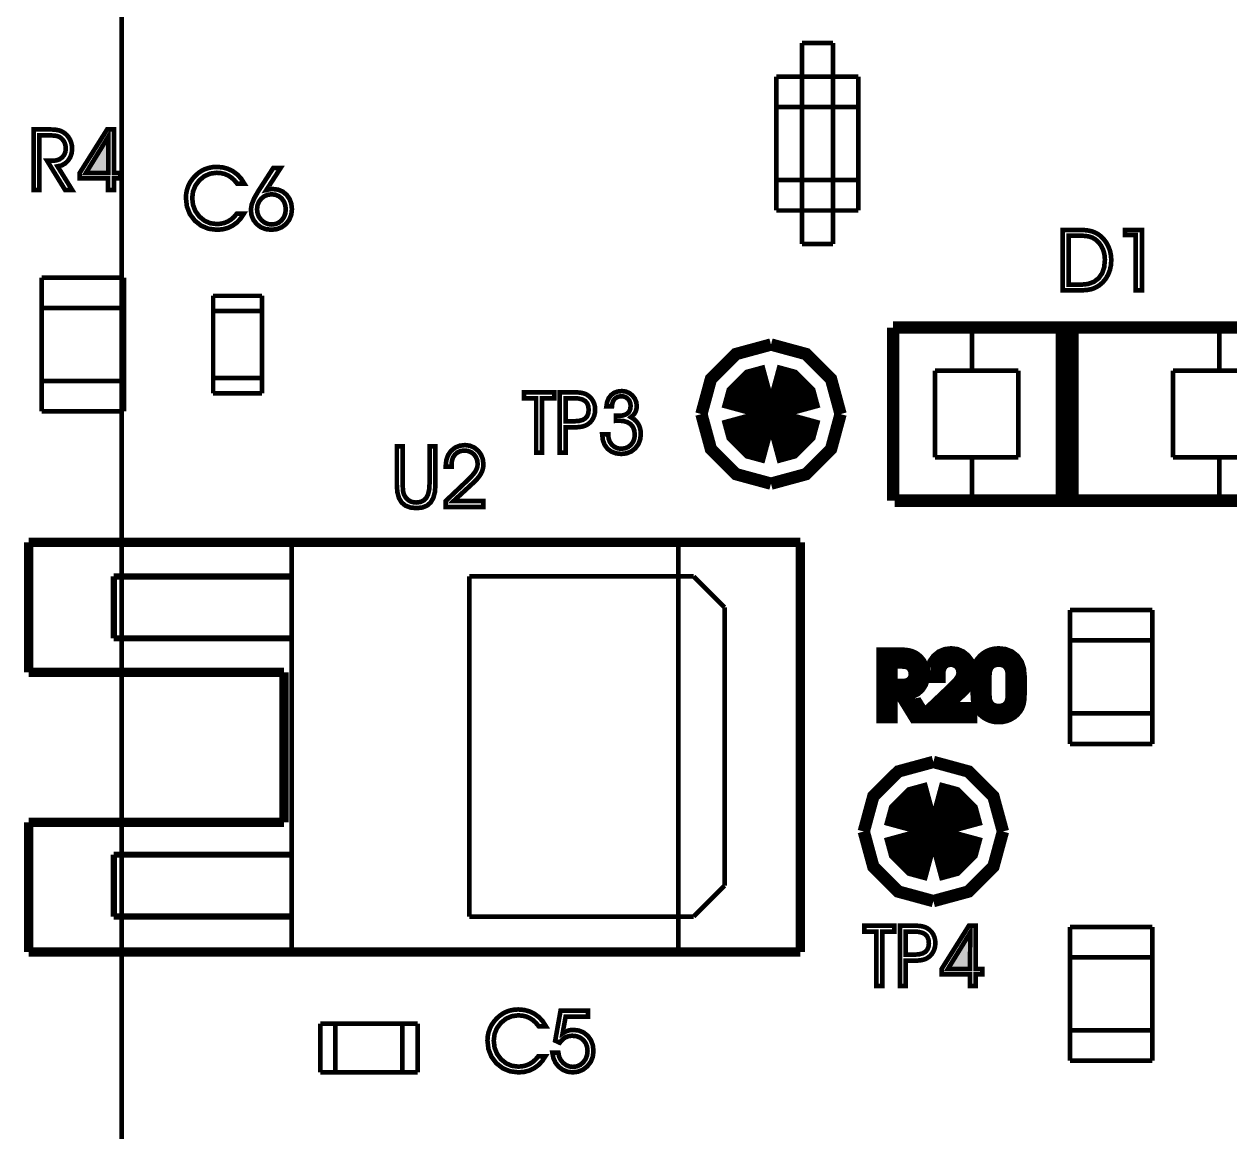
# Model space of a CAD drawing. Extents: x -2.25 to 2.25, y -2.04 to 2.05.
# Drawn here: x -0.103 to 0.677, y 0.429 to 1.146 of the extents above; entities that cross this region are included whole.
import ezdxf

# ---------------------------------------------------------------- set-up
doc = ezdxf.new("R2010")
doc.units = 0
doc.header["$LTSCALE"] = 0.000394
for name, color, linetype in [('DD', 7, 'CONTINUOUS'), ('M4', 7, 'CONTINUOUS'), ('ML', 7, 'CONTINUOUS'), ('TO', 7, 'CONTINUOUS')]:
    doc.layers.add(name, color=color, linetype=linetype)

msp = doc.modelspace()

# ---------------------------------------------------------------- linework, layer by layer
at = {"layer": 'DD', "linetype": 'CONTINUOUS'}
for points, const_width in [([(-0.04, -1.656689), (-0.04, 2.043307)], 0.003), ([(0.07, 0.810807), (0.32, 0.810807)], 0.003), ([(0.07, 0.545807), (0.07, 0.810807)], 0.003), ([(0.32, 0.545807), (0.32, 0.810807)], 0.003), ([(-0.045, 0.788307), (0.07, 0.788307)], 0.003996), ([(-0.045, 0.748307), (-0.045, 0.788307)], 0.003996), ([(0.185, 0.788307), (0.32, 0.788307)], 0.003), ([(0.185, 0.568307), (0.185, 0.788307)], 0.003), ([(0.32, 0.788307), (0.329996, 0.788307)], 0.003), ([(0.329996, 0.788307), (0.35, 0.768307)], 0.003), ([(0.35, 0.588307), (0.35, 0.768307)], 0.003), ([(-0.045, 0.748307), (0.07, 0.748307)], 0.003996), ([(-0.045, 0.608307), (0.07, 0.608307)], 0.003996), ([(-0.045, 0.568307), (-0.045, 0.608307)], 0.003996), ([(0.329996, 0.568307), (0.35, 0.588307)], 0.003), ([(-0.045, 0.568307), (0.07, 0.568307)], 0.003996), ([(0.185, 0.568307), (0.32, 0.568307)], 0.003), ([(0.32, 0.568307), (0.329996, 0.568307)], 0.003), ([(0.07, 0.545807), (0.32, 0.545807)], 0.003)]:
    msp.add_lwpolyline(points, dxfattribs=dict(at, const_width=const_width))
at = {"layer": 'M4', "color": 7, "linetype": 'CONTINUOUS', "const_width": 0.003}
for points in [[(0.4, 1.003307), (0.4, 1.133307)], [(0.4, 1.133307), (0.42, 1.133307)], [(0.42, 1.003307), (0.42, 1.133307)], [(0.383425, 1.025004), (0.383425, 1.11161)], [(0.383425, 1.11161), (0.436571, 1.11161)], [(0.436571, 1.025004), (0.436571, 1.11161)], [(0.383425, 1.091925), (0.436571, 1.091925)], [(0.383425, 1.044689), (0.436571, 1.044689)], [(0.383425, 1.025004), (0.436571, 1.025004)], [(0.4, 1.003307), (0.42, 1.003307)], [(-0.091571, 0.895004), (-0.091571, 0.98161)], [(-0.091571, 0.98161), (-0.038425, 0.98161)], [(-0.038425, 0.895004), (-0.038425, 0.98161)], [(0.019252, 0.906811), (0.019252, 0.969803)], [(0.019252, 0.969803), (0.050744, 0.969803)], [(0.050744, 0.906811), (0.050744, 0.969803)], [(-0.091571, 0.961925), (-0.038425, 0.961925)], [(0.019252, 0.959961), (0.050744, 0.959961)], [(0.51, 0.948307), (0.67, 0.948307)], [(0.51, 0.921307), (0.51, 0.948307)], [(0.67, 0.921307), (0.67, 0.948307)], [(0.486, 0.921307), (0.54, 0.921307)], [(0.486, 0.865307), (0.486, 0.921307)], [(0.51, 0.921307), (0.54, 0.921307)], [(0.54, 0.865307), (0.54, 0.921307)], [(0.64, 0.921307), (0.694, 0.921307)], [(0.64, 0.865307), (0.64, 0.921307)], [(0.64, 0.921307), (0.67, 0.921307)], [(-0.091571, 0.914689), (-0.038425, 0.914689)], [(0.019252, 0.916654), (0.050744, 0.916654)], [(0.019252, 0.906811), (0.050744, 0.906811)], [(-0.091571, 0.895004), (-0.038425, 0.895004)], [(0.486, 0.865307), (0.54, 0.865307)], [(0.51, 0.865307), (0.54, 0.865307)], [(0.51, 0.838307), (0.51, 0.865307)], [(0.64, 0.865307), (0.694, 0.865307)], [(0.64, 0.865307), (0.67, 0.865307)], [(0.67, 0.838307), (0.67, 0.865307)], [(0.51, 0.838307), (0.67, 0.838307)], [(0.573425, 0.76661), (0.626571, 0.76661)], [(0.573425, 0.680004), (0.573425, 0.76661)], [(0.626571, 0.680004), (0.626571, 0.76661)], [(0.573425, 0.746925), (0.626571, 0.746925)], [(0.573425, 0.699689), (0.626571, 0.699689)], [(0.573425, 0.680004), (0.626571, 0.680004)], [(0.573425, 0.56161), (0.626571, 0.56161)], [(0.573425, 0.475004), (0.573425, 0.56161)], [(0.626571, 0.475004), (0.626571, 0.56161)], [(0.573425, 0.541925), (0.626571, 0.541925)], [(0.088504, 0.467559), (0.088504, 0.499055)], [(0.088504, 0.499055), (0.151492, 0.499055)], [(0.098343, 0.467559), (0.098343, 0.499055)], [(0.141654, 0.467559), (0.141654, 0.499055)], [(0.151492, 0.467559), (0.151492, 0.499055)], [(0.573425, 0.494689), (0.626571, 0.494689)], [(0.573425, 0.475004), (0.626571, 0.475004)], [(0.088504, 0.467559), (0.151492, 0.467559)]]:
    msp.add_lwpolyline(points, dxfattribs=at)
at = {"layer": 'ML', "color": 7, "linetype": 'CONTINUOUS', "const_width": 0.0325}
for points in [[(0.38, 0.909555), (0.37181, 0.907331), (0.365976, 0.901497), (0.363752, 0.893307)], [(0.38, 0.909555), (0.37181, 0.907331), (0.365976, 0.901497), (0.363752, 0.893307)], [(0.396248, 0.893307), (0.394024, 0.901497), (0.38819, 0.907331), (0.38, 0.909555)], [(0.396248, 0.893307), (0.394024, 0.901497), (0.38819, 0.907331), (0.38, 0.909555)], [(0.363748, 0.893307), (0.365972, 0.885117), (0.371806, 0.879283), (0.379996, 0.877059)], [(0.363748, 0.893307), (0.365972, 0.885117), (0.371806, 0.879283), (0.379996, 0.877059)], [(0.379996, 0.877059), (0.388186, 0.879283), (0.39402, 0.885117), (0.396244, 0.893307)], [(0.379996, 0.877059), (0.388186, 0.879283), (0.39402, 0.885117), (0.396244, 0.893307)], [(0.485, 0.639555), (0.47681, 0.637331), (0.470976, 0.631497), (0.468752, 0.623307)], [(0.485, 0.639555), (0.47681, 0.637331), (0.470976, 0.631497), (0.468752, 0.623307)], [(0.501248, 0.623307), (0.499024, 0.631497), (0.49319, 0.637331), (0.485, 0.639555)], [(0.501248, 0.623307), (0.499024, 0.631497), (0.49319, 0.637331), (0.485, 0.639555)], [(0.468752, 0.623307), (0.470976, 0.615117), (0.47681, 0.609283), (0.485, 0.607059)], [(0.468752, 0.623307), (0.470976, 0.615117), (0.47681, 0.609283), (0.485, 0.607059)], [(0.485, 0.607059), (0.49319, 0.609283), (0.499024, 0.615117), (0.501248, 0.623307)], [(0.485, 0.607059), (0.49319, 0.609283), (0.499024, 0.615117), (0.501248, 0.623307)]]:
    msp.add_lwpolyline(points, dxfattribs=at)
at = {"layer": 'TO', "color": 7, "linetype": 'CONTINUOUS'}
for points, const_width in [([(-0.093122, 1.073583), (-0.093122, 1.038307), (-0.096909, 1.038307), (-0.096909, 1.077425), (-0.086402, 1.077425), (-0.084242, 1.077367), (-0.082385, 1.077193), (-0.080827, 1.076902), (-0.079465, 1.076478), (-0.078191, 1.0759), (-0.077, 1.075169), (-0.075551, 1.073956), (-0.074321, 1.072497), (-0.073307, 1.070787), (-0.072551, 1.068925), (-0.072099, 1.066991), (-0.071949, 1.064984), (-0.072248, 1.062097), (-0.073147, 1.059492), (-0.074646, 1.057169), (-0.076599, 1.055311), (-0.07885, 1.05412), (-0.081402, 1.053594), (-0.071949, 1.038307), (-0.076516, 1.038307), (-0.088126, 1.057169), (-0.084421, 1.057169), (-0.082101, 1.057411), (-0.08009, 1.058135), (-0.078386, 1.059343), (-0.077095, 1.060931), (-0.076318, 1.062797), (-0.076059, 1.064937), (-0.076138, 1.066271), (-0.076375, 1.067525), (-0.076772, 1.068697), (-0.077319, 1.069776), (-0.078022, 1.07076), (-0.078882, 1.07165), (-0.079705, 1.07228), (-0.080631, 1.072778), (-0.081661, 1.073146), (-0.083027, 1.073388), (-0.084959, 1.073534), (-0.087457, 1.073583), (-0.093122, 1.073583)], 0.003), ([(-0.093122, 1.073583), (-0.093122, 1.038307), (-0.096909, 1.038307), (-0.096909, 1.077425), (-0.086402, 1.077425), (-0.084242, 1.077367), (-0.082385, 1.077193), (-0.080827, 1.076902), (-0.079465, 1.076478), (-0.078191, 1.0759), (-0.077, 1.075169), (-0.075551, 1.073956), (-0.074321, 1.072497), (-0.073307, 1.070787), (-0.072551, 1.068925), (-0.072099, 1.066991), (-0.071949, 1.064984), (-0.072248, 1.062097), (-0.073147, 1.059492), (-0.074646, 1.057169), (-0.076599, 1.055311), (-0.07885, 1.05412), (-0.081402, 1.053594), (-0.071949, 1.038307), (-0.076516, 1.038307), (-0.088126, 1.057169), (-0.084421, 1.057169), (-0.082101, 1.057411), (-0.08009, 1.058135), (-0.078386, 1.059343), (-0.077095, 1.060931), (-0.076318, 1.062797), (-0.076059, 1.064937), (-0.076138, 1.066271), (-0.076375, 1.067525), (-0.076772, 1.068697), (-0.077319, 1.069776), (-0.078022, 1.07076), (-0.078882, 1.07165), (-0.079705, 1.07228), (-0.080631, 1.072778), (-0.081661, 1.073146), (-0.083027, 1.073388), (-0.084959, 1.073534), (-0.087457, 1.073583), (-0.093122, 1.073583)], 0.003), ([(-0.044925, 1.038307), (-0.048713, 1.038307), (-0.048713, 1.045862), (-0.067035, 1.045862), (-0.067035, 1.049276), (-0.049311, 1.077425), (-0.044925, 1.077425), (-0.044925, 1.049276), (-0.040681, 1.049276), (-0.040681, 1.045862), (-0.044925, 1.045862), (-0.044925, 1.038307)], 0.003), ([(-0.044925, 1.038307), (-0.048713, 1.038307), (-0.048713, 1.045862), (-0.067035, 1.045862), (-0.067035, 1.049276), (-0.049311, 1.077425), (-0.044925, 1.077425), (-0.044925, 1.049276), (-0.040681, 1.049276), (-0.040681, 1.045862), (-0.044925, 1.045862), (-0.044925, 1.038307)], 0.003), ([(-0.048602, 1.049276), (-0.048449, 1.072913), (-0.063012, 1.049276), (-0.048602, 1.049276)], 0.003), ([(-0.048602, 1.049276), (-0.048449, 1.072913), (-0.063012, 1.049276), (-0.048602, 1.049276)], 0.003), ([(0.034819, 1.042303), (0.032997, 1.044521), (0.031036, 1.046315), (0.028933, 1.047677), (0.026665, 1.04863), (0.024193, 1.0492), (0.021524, 1.04939), (0.017378, 1.048852), (0.013655, 1.047241), (0.010354, 1.044559), (0.007779, 1.041128), (0.006235, 1.037293), (0.00572, 1.033051), (0.006234, 1.028572), (0.007774, 1.024585), (0.010335, 1.021091), (0.013624, 1.018393), (0.017352, 1.016773), (0.021524, 1.016232), (0.024143, 1.016421), (0.026588, 1.016987), (0.028858, 1.017929), (0.030945, 1.019242), (0.032843, 1.020927), (0.034551, 1.02298), (0.039118, 1.02298), (0.037126, 1.019903), (0.034727, 1.017326), (0.031921, 1.015252), (0.028791, 1.013739), (0.025414, 1.012831), (0.021787, 1.012528), (0.016357, 1.013181), (0.011562, 1.015143), (0.007402, 1.018413), (0.0042, 1.022659), (0.002281, 1.027559), (0.001642, 1.033106), (0.001816, 1.035798), (0.002336, 1.038395), (0.003201, 1.040898), (0.004399, 1.043275), (0.005921, 1.045488), (0.007768, 1.047539), (0.009706, 1.049251), (0.011797, 1.05066), (0.014039, 1.051768), (0.016423, 1.052567), (0.018936, 1.053046), (0.021579, 1.053205), (0.025335, 1.052889), (0.028831, 1.051943), (0.032067, 1.050362), (0.034959, 1.048202), (0.037417, 1.045516), (0.039441, 1.042303), (0.034819, 1.042303)], 0.003), ([(0.034819, 1.042303), (0.032997, 1.044521), (0.031036, 1.046315), (0.028933, 1.047677), (0.026665, 1.04863), (0.024193, 1.0492), (0.021524, 1.04939), (0.017378, 1.048852), (0.013655, 1.047241), (0.010354, 1.044559), (0.007779, 1.041128), (0.006235, 1.037293), (0.00572, 1.033051), (0.006234, 1.028572), (0.007774, 1.024585), (0.010335, 1.021091), (0.013624, 1.018393), (0.017352, 1.016773), (0.021524, 1.016232), (0.024143, 1.016421), (0.026588, 1.016987), (0.028858, 1.017929), (0.030945, 1.019242), (0.032843, 1.020927), (0.034551, 1.02298), (0.039118, 1.02298), (0.037126, 1.019903), (0.034727, 1.017326), (0.031921, 1.015252), (0.028791, 1.013739), (0.025414, 1.012831), (0.021787, 1.012528), (0.016357, 1.013181), (0.011562, 1.015143), (0.007402, 1.018413), (0.0042, 1.022659), (0.002281, 1.027559), (0.001642, 1.033106), (0.001816, 1.035798), (0.002336, 1.038395), (0.003201, 1.040898), (0.004399, 1.043275), (0.005921, 1.045488), (0.007768, 1.047539), (0.009706, 1.049251), (0.011797, 1.05066), (0.014039, 1.051768), (0.016423, 1.052567), (0.018936, 1.053046), (0.021579, 1.053205), (0.025335, 1.052889), (0.028831, 1.051943), (0.032067, 1.050362), (0.034959, 1.048202), (0.037417, 1.045516), (0.039441, 1.042303), (0.034819, 1.042303)], 0.003), ([(0.058055, 1.052425), (0.062831, 1.052425), (0.053709, 1.038295), (0.054521, 1.038473), (0.055291, 1.038619), (0.05602, 1.038736), (0.056695, 1.038818), (0.057326, 1.038866), (0.057917, 1.038882), (0.061261, 1.03847), (0.064196, 1.037235), (0.06672, 1.035177), (0.068652, 1.032491), (0.069811, 1.029382), (0.070197, 1.02585), (0.069775, 1.022236), (0.068511, 1.019056), (0.066409, 1.016315), (0.06366, 1.014211), (0.060462, 1.012949), (0.056815, 1.012528), (0.053236, 1.01294), (0.050092, 1.014181), (0.047382, 1.016252), (0.045296, 1.018922), (0.044046, 1.021979), (0.04363, 1.025421), (0.044168, 1.028848), (0.045782, 1.032895), (0.048472, 1.037563), (0.048765, 1.038008), (0.049006, 1.038376), (0.049197, 1.038669), (0.058055, 1.052425)], 0.003), ([(0.058055, 1.052425), (0.062831, 1.052425), (0.053709, 1.038295), (0.054521, 1.038473), (0.055291, 1.038619), (0.05602, 1.038736), (0.056695, 1.038818), (0.057326, 1.038866), (0.057917, 1.038882), (0.061261, 1.03847), (0.064196, 1.037235), (0.06672, 1.035177), (0.068652, 1.032491), (0.069811, 1.029382), (0.070197, 1.02585), (0.069775, 1.022236), (0.068511, 1.019056), (0.066409, 1.016315), (0.06366, 1.014211), (0.060462, 1.012949), (0.056815, 1.012528), (0.053236, 1.01294), (0.050092, 1.014181), (0.047382, 1.016252), (0.045296, 1.018922), (0.044046, 1.021979), (0.04363, 1.025421), (0.044168, 1.028848), (0.045782, 1.032895), (0.048472, 1.037563), (0.048765, 1.038008), (0.049006, 1.038376), (0.049197, 1.038669), (0.058055, 1.052425)], 0.003), ([(0.05711, 1.035472), (0.054574, 1.035161), (0.052323, 1.034227), (0.050362, 1.032673), (0.048847, 1.030668), (0.04794, 1.028375), (0.047638, 1.025795), (0.047947, 1.023179), (0.048875, 1.020848), (0.050425, 1.018799), (0.052415, 1.01721), (0.054661, 1.016256), (0.057165, 1.015937), (0.059586, 1.016246), (0.06173, 1.017171), (0.063594, 1.018709), (0.065037, 1.020719), (0.065901, 1.023063), (0.066189, 1.02574), (0.065904, 1.028407), (0.065049, 1.030736), (0.063622, 1.032728), (0.061759, 1.034252), (0.059588, 1.035167), (0.05711, 1.035472)], 0.003), ([(0.05711, 1.035472), (0.054574, 1.035161), (0.052323, 1.034227), (0.050362, 1.032673), (0.048847, 1.030668), (0.04794, 1.028375), (0.047638, 1.025795), (0.047947, 1.023179), (0.048875, 1.020848), (0.050425, 1.018799), (0.052415, 1.01721), (0.054661, 1.016256), (0.057165, 1.015937), (0.059586, 1.016246), (0.06173, 1.017171), (0.063594, 1.018709), (0.065037, 1.020719), (0.065901, 1.023063), (0.066189, 1.02574), (0.065904, 1.028407), (0.065049, 1.030736), (0.063622, 1.032728), (0.061759, 1.034252), (0.059588, 1.035167), (0.05711, 1.035472)], 0.003), ([(0.56863, 1.012425), (0.579756, 1.012425), (0.582656, 1.012324), (0.58523, 1.012019), (0.587476, 1.011508), (0.589484, 1.010782), (0.591324, 1.009807), (0.592996, 1.008583), (0.595073, 1.006563), (0.59681, 1.004261), (0.598213, 1.001677), (0.599245, 0.998894), (0.599862, 0.995984), (0.600067, 0.992949), (0.59984, 0.989596), (0.599158, 0.986448), (0.59802, 0.983504), (0.596474, 0.980838), (0.594548, 0.978525), (0.592244, 0.976563), (0.590554, 0.975508), (0.588771, 0.974673), (0.586898, 0.974059), (0.584635, 0.97364), (0.58168, 0.97339), (0.578031, 0.973307), (0.56863, 0.973307), (0.56863, 1.012425)], 0.003), ([(0.56863, 1.012425), (0.579756, 1.012425), (0.582656, 1.012324), (0.58523, 1.012019), (0.587476, 1.011508), (0.589484, 1.010782), (0.591324, 1.009807), (0.592996, 1.008583), (0.595073, 1.006563), (0.59681, 1.004261), (0.598213, 1.001677), (0.599245, 0.998894), (0.599862, 0.995984), (0.600067, 0.992949), (0.59984, 0.989596), (0.599158, 0.986448), (0.59802, 0.983504), (0.596474, 0.980838), (0.594548, 0.978525), (0.592244, 0.976563), (0.590554, 0.975508), (0.588771, 0.974673), (0.586898, 0.974059), (0.584635, 0.97364), (0.58168, 0.97339), (0.578031, 0.973307), (0.56863, 0.973307), (0.56863, 1.012425)], 0.003), ([(0.619854, 0.973307), (0.615772, 0.973307), (0.615772, 1.009071), (0.608949, 1.009071), (0.608949, 1.012425), (0.619854, 1.012425), (0.619854, 0.973307)], 0.003), ([(0.619854, 0.973307), (0.615772, 0.973307), (0.615772, 1.009071), (0.608949, 1.009071), (0.608949, 1.012425), (0.619854, 1.012425), (0.619854, 0.973307)], 0.003), ([(0.572417, 1.008693), (0.572417, 0.976984), (0.580398, 0.976984), (0.584993, 0.977449), (0.588826, 0.978845), (0.591894, 0.981173), (0.594135, 0.984359), (0.59548, 0.988319), (0.595929, 0.993051), (0.595777, 0.995551), (0.595321, 0.997916), (0.594563, 1.000146), (0.593515, 1.002197), (0.592206, 1.004018), (0.590638, 1.005602), (0.589316, 1.006608), (0.587893, 1.007402), (0.586366, 1.00798), (0.58455, 1.008377), (0.582257, 1.008614), (0.579488, 1.008693), (0.572417, 1.008693)], 0.003), ([(0.572417, 1.008693), (0.572417, 0.976984), (0.580398, 0.976984), (0.584993, 0.977449), (0.588826, 0.978845), (0.591894, 0.981173), (0.594135, 0.984359), (0.59548, 0.988319), (0.595929, 0.993051), (0.595777, 0.995551), (0.595321, 0.997916), (0.594563, 1.000146), (0.593515, 1.002197), (0.592206, 1.004018), (0.590638, 1.005602), (0.589316, 1.006608), (0.587893, 1.007402), (0.586366, 1.00798), (0.58455, 1.008377), (0.582257, 1.008614), (0.579488, 1.008693), (0.572417, 1.008693)], 0.003), ([(0.459, 0.949307), (0.720996, 0.949307)], 0.007996), ([(0.459, 0.837307), (0.459, 0.949307)], 0.007996), ([(0.568, 0.837307), (0.568, 0.948307)], 0.007996), ([(0.574996, 0.838307), (0.574996, 0.948307)], 0.007996), ([(0.38, 0.938303), (0.357319, 0.932145), (0.341162, 0.915988), (0.335004, 0.893307)], 0.007996), ([(0.38, 0.938303), (0.357319, 0.932145), (0.341162, 0.915988), (0.335004, 0.893307)], 0.007996), ([(0.424996, 0.893307), (0.418838, 0.915988), (0.402681, 0.932145), (0.38, 0.938303)], 0.007996), ([(0.424996, 0.893307), (0.418838, 0.915988), (0.402681, 0.932145), (0.38, 0.938303)], 0.007996), ([(0.231984, 0.868307), (0.228142, 0.868307), (0.228142, 0.903583), (0.220323, 0.903583), (0.220323, 0.907425), (0.239807, 0.907425), (0.239807, 0.903583), (0.231984, 0.903583), (0.231984, 0.868307)], 0.003), ([(0.231984, 0.868307), (0.228142, 0.868307), (0.228142, 0.903583), (0.220323, 0.903583), (0.220323, 0.907425), (0.239807, 0.907425), (0.239807, 0.903583), (0.231984, 0.903583), (0.231984, 0.868307)], 0.003), ([(0.243346, 0.907425), (0.251646, 0.907425), (0.25387, 0.907383), (0.255777, 0.907258), (0.257366, 0.907051), (0.258722, 0.906751), (0.259912, 0.906346), (0.260945, 0.905839), (0.262533, 0.904699), (0.263853, 0.903352), (0.264906, 0.901795), (0.265675, 0.900069), (0.266135, 0.898203), (0.266287, 0.896193), (0.26615, 0.894272), (0.265737, 0.892452), (0.265043, 0.890728), (0.264099, 0.889167), (0.262937, 0.887837), (0.261559, 0.88674), (0.260454, 0.886105), (0.259216, 0.885595), (0.257843, 0.885217), (0.256265, 0.884957), (0.254426, 0.8848), (0.252323, 0.884748), (0.247189, 0.884748), (0.247189, 0.868307), (0.243346, 0.868307), (0.243346, 0.907425)], 0.003), ([(0.243346, 0.907425), (0.251646, 0.907425), (0.25387, 0.907383), (0.255777, 0.907258), (0.257366, 0.907051), (0.258722, 0.906751), (0.259912, 0.906346), (0.260945, 0.905839), (0.262533, 0.904699), (0.263853, 0.903352), (0.264906, 0.901795), (0.265675, 0.900069), (0.266135, 0.898203), (0.266287, 0.896193), (0.26615, 0.894272), (0.265737, 0.892452), (0.265043, 0.890728), (0.264099, 0.889167), (0.262937, 0.887837), (0.261559, 0.88674), (0.260454, 0.886105), (0.259216, 0.885595), (0.257843, 0.885217), (0.256265, 0.884957), (0.254426, 0.8848), (0.252323, 0.884748), (0.247189, 0.884748), (0.247189, 0.868307), (0.243346, 0.868307), (0.243346, 0.907425)], 0.003), ([(0.247189, 0.903583), (0.247189, 0.888673), (0.252854, 0.888673), (0.255733, 0.888872), (0.258063, 0.889471), (0.259843, 0.890472), (0.261096, 0.89189), (0.261848, 0.893744), (0.262098, 0.896035), (0.261845, 0.898415), (0.261086, 0.900325), (0.259823, 0.901768), (0.258005, 0.902777), (0.255576, 0.903382), (0.252535, 0.903583), (0.247189, 0.903583)], 0.003), ([(0.247189, 0.903583), (0.247189, 0.888673), (0.252854, 0.888673), (0.255733, 0.888872), (0.258063, 0.889471), (0.259843, 0.890472), (0.261096, 0.89189), (0.261848, 0.893744), (0.262098, 0.896035), (0.261845, 0.898415), (0.261086, 0.900325), (0.259823, 0.901768), (0.258005, 0.902777), (0.255576, 0.903382), (0.252535, 0.903583), (0.247189, 0.903583)], 0.003), ([(0.274744, 0.880181), (0.274744, 0.879862), (0.275011, 0.877425), (0.275811, 0.875283), (0.277146, 0.873433), (0.278877, 0.872017), (0.28086, 0.871166), (0.283098, 0.870882), (0.285507, 0.871164), (0.287615, 0.872012), (0.289425, 0.873425), (0.290806, 0.875275), (0.291634, 0.877437), (0.291909, 0.879917), (0.291617, 0.882667), (0.29074, 0.884939), (0.28928, 0.886728), (0.287253, 0.88802), (0.28468, 0.888794), (0.281567, 0.889051), (0.281124, 0.889051), (0.280752, 0.889048), (0.280457, 0.889039), (0.280205, 0.889028), (0.279978, 0.889013), (0.279768, 0.888996), (0.279768, 0.892248), (0.279974, 0.892232), (0.280187, 0.892216), (0.280409, 0.892205), (0.280686, 0.892196), (0.281036, 0.892193), (0.281465, 0.892193), (0.283829, 0.892371), (0.285766, 0.892904), (0.28728, 0.893791), (0.288358, 0.895034), (0.289007, 0.896623), (0.289224, 0.898559), (0.289038, 0.900284), (0.288481, 0.90179), (0.287555, 0.903079), (0.28635, 0.904065), (0.284957, 0.904654), (0.283374, 0.90485), (0.281594, 0.904658), (0.280091, 0.90408), (0.278862, 0.903118), (0.27794, 0.901808), (0.277376, 0.900191), (0.277165, 0.898264), (0.273587, 0.898264), (0.274021, 0.901102), (0.274996, 0.903521), (0.276512, 0.90552), (0.278494, 0.90701), (0.280841, 0.907906), (0.283555, 0.908205), (0.286093, 0.907887), (0.288365, 0.906934), (0.29037, 0.905346), (0.291929, 0.903319), (0.292865, 0.901056), (0.293177, 0.898559), (0.293076, 0.897067), (0.292775, 0.89571), (0.292276, 0.894488), (0.291553, 0.893364), (0.29059, 0.892305), (0.28939, 0.891307), (0.291342, 0.890061), (0.292944, 0.888579), (0.294193, 0.886858), (0.295089, 0.884905), (0.295627, 0.882715), (0.295807, 0.880291), (0.295413, 0.87688), (0.294228, 0.873852), (0.292248, 0.871205), (0.289672, 0.869163), (0.286695, 0.867937), (0.283319, 0.867528), (0.279762, 0.867904), (0.276742, 0.869032), (0.274256, 0.870909), (0.272399, 0.873444), (0.271262, 0.876534), (0.270846, 0.880181), (0.274744, 0.880181)], 0.003), ([(0.274744, 0.880181), (0.274744, 0.879862), (0.275011, 0.877425), (0.275811, 0.875283), (0.277146, 0.873433), (0.278877, 0.872017), (0.28086, 0.871166), (0.283098, 0.870882), (0.285507, 0.871164), (0.287615, 0.872012), (0.289425, 0.873425), (0.290806, 0.875275), (0.291634, 0.877437), (0.291909, 0.879917), (0.291617, 0.882667), (0.29074, 0.884939), (0.28928, 0.886728), (0.287253, 0.88802), (0.28468, 0.888794), (0.281567, 0.889051), (0.281124, 0.889051), (0.280752, 0.889048), (0.280457, 0.889039), (0.280205, 0.889028), (0.279978, 0.889013), (0.279768, 0.888996), (0.279768, 0.892248), (0.279974, 0.892232), (0.280187, 0.892216), (0.280409, 0.892205), (0.280686, 0.892196), (0.281036, 0.892193), (0.281465, 0.892193), (0.283829, 0.892371), (0.285766, 0.892904), (0.28728, 0.893791), (0.288358, 0.895034), (0.289007, 0.896623), (0.289224, 0.898559), (0.289038, 0.900284), (0.288481, 0.90179), (0.287555, 0.903079), (0.28635, 0.904065), (0.284957, 0.904654), (0.283374, 0.90485), (0.281594, 0.904658), (0.280091, 0.90408), (0.278862, 0.903118), (0.27794, 0.901808), (0.277376, 0.900191), (0.277165, 0.898264), (0.273587, 0.898264), (0.274021, 0.901102), (0.274996, 0.903521), (0.276512, 0.90552), (0.278494, 0.90701), (0.280841, 0.907906), (0.283555, 0.908205), (0.286093, 0.907887), (0.288365, 0.906934), (0.29037, 0.905346), (0.291929, 0.903319), (0.292865, 0.901056), (0.293177, 0.898559), (0.293076, 0.897067), (0.292775, 0.89571), (0.292276, 0.894488), (0.291553, 0.893364), (0.29059, 0.892305), (0.28939, 0.891307), (0.291342, 0.890061), (0.292944, 0.888579), (0.294193, 0.886858), (0.295089, 0.884905), (0.295627, 0.882715), (0.295807, 0.880291), (0.295413, 0.87688), (0.294228, 0.873852), (0.292248, 0.871205), (0.289672, 0.869163), (0.286695, 0.867937), (0.283319, 0.867528), (0.279762, 0.867904), (0.276742, 0.869032), (0.274256, 0.870909), (0.272399, 0.873444), (0.271262, 0.876534), (0.270846, 0.880181), (0.274744, 0.880181)], 0.003), ([(0.335, 0.893307), (0.341159, 0.870626), (0.357318, 0.854466), (0.38, 0.848307)], 0.007996), ([(0.335, 0.893307), (0.341159, 0.870626), (0.357318, 0.854466), (0.38, 0.848307)], 0.007996), ([(0.38, 0.848307), (0.402682, 0.854466), (0.418841, 0.870626), (0.425, 0.893307)], 0.007996), ([(0.38, 0.848307), (0.402682, 0.854466), (0.418841, 0.870626), (0.425, 0.893307)], 0.007996), ([(0.138035, 0.872425), (0.141878, 0.872425), (0.141878, 0.847685), (0.141903, 0.845928), (0.141979, 0.844494), (0.142106, 0.843386), (0.142295, 0.842472), (0.142547, 0.841632), (0.142866, 0.840862), (0.143678, 0.839479), (0.144703, 0.838315), (0.145949, 0.83737), (0.147357, 0.836667), (0.148886, 0.836244), (0.150535, 0.836102), (0.153231, 0.836439), (0.155416, 0.837449), (0.157091, 0.83913), (0.158268, 0.84151), (0.158974, 0.844632), (0.159209, 0.848492), (0.159209, 0.872425), (0.162996, 0.872425), (0.162996, 0.847547), (0.16266, 0.842908), (0.161651, 0.839128), (0.159969, 0.836205), (0.15761, 0.834133), (0.154552, 0.832888), (0.150799, 0.832472), (0.146797, 0.832879), (0.143574, 0.834099), (0.141126, 0.83613), (0.139408, 0.83902), (0.138378, 0.842825), (0.138035, 0.847547), (0.138035, 0.872425)], 0.003), ([(0.138035, 0.872425), (0.141878, 0.872425), (0.141878, 0.847685), (0.141903, 0.845928), (0.141979, 0.844494), (0.142106, 0.843386), (0.142295, 0.842472), (0.142547, 0.841632), (0.142866, 0.840862), (0.143678, 0.839479), (0.144703, 0.838315), (0.145949, 0.83737), (0.147357, 0.836667), (0.148886, 0.836244), (0.150535, 0.836102), (0.153231, 0.836439), (0.155416, 0.837449), (0.157091, 0.83913), (0.158268, 0.84151), (0.158974, 0.844632), (0.159209, 0.848492), (0.159209, 0.872425), (0.162996, 0.872425), (0.162996, 0.847547), (0.16266, 0.842908), (0.161651, 0.839128), (0.159969, 0.836205), (0.15761, 0.834133), (0.154552, 0.832888), (0.150799, 0.832472), (0.146797, 0.832879), (0.143574, 0.834099), (0.141126, 0.83613), (0.139408, 0.83902), (0.138378, 0.842825), (0.138035, 0.847547), (0.138035, 0.872425)], 0.003), ([(0.193917, 0.833307), (0.169661, 0.833307), (0.169661, 0.837094), (0.183528, 0.850252), (0.185957, 0.852666), (0.187768, 0.854718), (0.188965, 0.856406), (0.189705, 0.857928), (0.190148, 0.859487), (0.190295, 0.861083), (0.190029, 0.8634), (0.189228, 0.865454), (0.187894, 0.867244), (0.186144, 0.868627), (0.184105, 0.869453), (0.181776, 0.869728), (0.179404, 0.869447), (0.177371, 0.868601), (0.175677, 0.867189), (0.17441, 0.865309), (0.173648, 0.863059), (0.173394, 0.860433), (0.173397, 0.860278), (0.173407, 0.86009), (0.173421, 0.859874), (0.173437, 0.859655), (0.173446, 0.859476), (0.173449, 0.859331), (0.169661, 0.859331), (0.169661, 0.859917), (0.170047, 0.863617), (0.171206, 0.866827), (0.173138, 0.869547), (0.175681, 0.871603), (0.178669, 0.872839), (0.182098, 0.873252), (0.18525, 0.872854), (0.188067, 0.871659), (0.190551, 0.869665), (0.192483, 0.867086), (0.193642, 0.864136), (0.194028, 0.860819), (0.193866, 0.858819), (0.193377, 0.856876), (0.192559, 0.854992), (0.191397, 0.853123), (0.189855, 0.851214), (0.187929, 0.849264), (0.174744, 0.837094), (0.193917, 0.837094), (0.193917, 0.833307)], 0.003), ([(0.193917, 0.833307), (0.169661, 0.833307), (0.169661, 0.837094), (0.183528, 0.850252), (0.185957, 0.852666), (0.187768, 0.854718), (0.188965, 0.856406), (0.189705, 0.857928), (0.190148, 0.859487), (0.190295, 0.861083), (0.190029, 0.8634), (0.189228, 0.865454), (0.187894, 0.867244), (0.186144, 0.868627), (0.184105, 0.869453), (0.181776, 0.869728), (0.179404, 0.869447), (0.177371, 0.868601), (0.175677, 0.867189), (0.17441, 0.865309), (0.173648, 0.863059), (0.173394, 0.860433), (0.173397, 0.860278), (0.173407, 0.86009), (0.173421, 0.859874), (0.173437, 0.859655), (0.173446, 0.859476), (0.173449, 0.859331), (0.169661, 0.859331), (0.169661, 0.859917), (0.170047, 0.863617), (0.171206, 0.866827), (0.173138, 0.869547), (0.175681, 0.871603), (0.178669, 0.872839), (0.182098, 0.873252), (0.18525, 0.872854), (0.188067, 0.871659), (0.190551, 0.869665), (0.192483, 0.867086), (0.193642, 0.864136), (0.194028, 0.860819), (0.193866, 0.858819), (0.193377, 0.856876), (0.192559, 0.854992), (0.191397, 0.853123), (0.189855, 0.851214), (0.187929, 0.849264), (0.174744, 0.837094), (0.193917, 0.837094), (0.193917, 0.833307)], 0.003), ([(0.46, 0.837307), (0.720996, 0.837307)], 0.007996), ([(-0.1, 0.726307), (-0.1, 0.810307)], 0.005996), ([(-0.1, 0.810307), (0.399, 0.810307)], 0.005996), ([(0.399, 0.545307), (0.399, 0.810307)], 0.005996), ([(0.456878, 0.733583), (0.456878, 0.698307), (0.453091, 0.698307), (0.453091, 0.737425), (0.463598, 0.737425), (0.465758, 0.737367), (0.467615, 0.737193), (0.469173, 0.736902), (0.470535, 0.736478), (0.471809, 0.7359), (0.473, 0.735169), (0.474449, 0.733956), (0.475679, 0.732497), (0.476693, 0.730787), (0.477449, 0.728925), (0.477901, 0.726991), (0.478051, 0.724984), (0.477752, 0.722097), (0.476853, 0.719492), (0.475354, 0.717169), (0.473401, 0.715311), (0.47115, 0.71412), (0.468598, 0.713594), (0.478051, 0.698307), (0.473484, 0.698307), (0.461874, 0.717169), (0.465579, 0.717169), (0.467899, 0.717411), (0.46991, 0.718135), (0.471614, 0.719343), (0.472905, 0.720931), (0.473682, 0.722797), (0.473941, 0.724937), (0.473862, 0.726271), (0.473625, 0.727525), (0.473228, 0.728697), (0.472681, 0.729776), (0.471978, 0.73076), (0.471118, 0.73165), (0.470295, 0.73228), (0.469369, 0.732778), (0.468339, 0.733146), (0.466973, 0.733388), (0.465041, 0.733534), (0.462543, 0.733583), (0.456878, 0.733583)], 0.009996), ([(0.508429, 0.698307), (0.484173, 0.698307), (0.484173, 0.702094), (0.498039, 0.715252), (0.500469, 0.717666), (0.50228, 0.719718), (0.503476, 0.721406), (0.504217, 0.722928), (0.50466, 0.724487), (0.504807, 0.726083), (0.504541, 0.7284), (0.50374, 0.730454), (0.502406, 0.732244), (0.500656, 0.733627), (0.498617, 0.734453), (0.496287, 0.734728), (0.493916, 0.734447), (0.491883, 0.733601), (0.490189, 0.732189), (0.488922, 0.730309), (0.48816, 0.728059), (0.487906, 0.725433), (0.487909, 0.725278), (0.487919, 0.72509), (0.487933, 0.724874), (0.487949, 0.724655), (0.487958, 0.724476), (0.487961, 0.724331), (0.484173, 0.724331), (0.484173, 0.724917), (0.484559, 0.728617), (0.485718, 0.731827), (0.48765, 0.734547), (0.490192, 0.736603), (0.49318, 0.737839), (0.49661, 0.738252), (0.499761, 0.737854), (0.502578, 0.736659), (0.505063, 0.734665), (0.506995, 0.732086), (0.508153, 0.729136), (0.508539, 0.725819), (0.508377, 0.723819), (0.507889, 0.721876), (0.507071, 0.719992), (0.505909, 0.718123), (0.504367, 0.716214), (0.502441, 0.714264), (0.489256, 0.702094), (0.508429, 0.702094), (0.508429, 0.698307)], 0.009996), ([(0.513996, 0.712063), (0.513996, 0.723661), (0.514057, 0.725982), (0.514238, 0.727885), (0.514535, 0.729374), (0.51497, 0.730624), (0.51556, 0.731821), (0.516307, 0.732961), (0.517694, 0.734529), (0.519274, 0.735838), (0.521047, 0.736886), (0.522979, 0.737642), (0.525036, 0.738099), (0.52722, 0.738252), (0.531029, 0.737827), (0.53426, 0.736555), (0.536913, 0.734437), (0.538883, 0.73157), (0.540066, 0.728051), (0.540461, 0.723882), (0.540461, 0.711898), (0.540403, 0.709907), (0.540231, 0.708158), (0.539945, 0.706654), (0.539539, 0.705317), (0.538997, 0.704095), (0.538315, 0.702984), (0.53696, 0.701375), (0.535374, 0.700031), (0.533555, 0.698949), (0.531563, 0.69816), (0.529452, 0.697686), (0.52722, 0.697528), (0.52504, 0.697678), (0.52299, 0.698129), (0.521067, 0.698886), (0.519287, 0.699927), (0.517683, 0.701238), (0.516252, 0.702819), (0.515537, 0.703894), (0.514965, 0.705119), (0.514535, 0.706488), (0.514238, 0.708066), (0.514057, 0.709926), (0.513996, 0.712063)], 0.009996), ([(0.456878, 0.733583), (0.456878, 0.698307), (0.453091, 0.698307), (0.453091, 0.737425), (0.463598, 0.737425), (0.465758, 0.737367), (0.467615, 0.737193), (0.469173, 0.736902), (0.470535, 0.736478), (0.471809, 0.7359), (0.473, 0.735169), (0.474449, 0.733956), (0.475679, 0.732497), (0.476693, 0.730787), (0.477449, 0.728925), (0.477901, 0.726991), (0.478051, 0.724984), (0.477752, 0.722097), (0.476853, 0.719492), (0.475354, 0.717169), (0.473401, 0.715311), (0.47115, 0.71412), (0.468598, 0.713594), (0.478051, 0.698307), (0.473484, 0.698307), (0.461874, 0.717169), (0.465579, 0.717169), (0.467899, 0.717411), (0.46991, 0.718135), (0.471614, 0.719343), (0.472905, 0.720931), (0.473682, 0.722797), (0.473941, 0.724937), (0.473862, 0.726271), (0.473625, 0.727525), (0.473228, 0.728697), (0.472681, 0.729776), (0.471978, 0.73076), (0.471118, 0.73165), (0.470295, 0.73228), (0.469369, 0.732778), (0.468339, 0.733146), (0.466973, 0.733388), (0.465041, 0.733534), (0.462543, 0.733583), (0.456878, 0.733583)], 0.003), ([(0.508429, 0.698307), (0.484173, 0.698307), (0.484173, 0.702094), (0.498039, 0.715252), (0.500469, 0.717666), (0.50228, 0.719718), (0.503476, 0.721406), (0.504217, 0.722928), (0.50466, 0.724487), (0.504807, 0.726083), (0.504541, 0.7284), (0.50374, 0.730454), (0.502406, 0.732244), (0.500656, 0.733627), (0.498617, 0.734453), (0.496287, 0.734728), (0.493916, 0.734447), (0.491883, 0.733601), (0.490189, 0.732189), (0.488922, 0.730309), (0.48816, 0.728059), (0.487906, 0.725433), (0.487909, 0.725278), (0.487919, 0.72509), (0.487933, 0.724874), (0.487949, 0.724655), (0.487958, 0.724476), (0.487961, 0.724331), (0.484173, 0.724331), (0.484173, 0.724917), (0.484559, 0.728617), (0.485718, 0.731827), (0.48765, 0.734547), (0.490192, 0.736603), (0.49318, 0.737839), (0.49661, 0.738252), (0.499761, 0.737854), (0.502578, 0.736659), (0.505063, 0.734665), (0.506995, 0.732086), (0.508153, 0.729136), (0.508539, 0.725819), (0.508377, 0.723819), (0.507889, 0.721876), (0.507071, 0.719992), (0.505909, 0.718123), (0.504367, 0.716214), (0.502441, 0.714264), (0.489256, 0.702094), (0.508429, 0.702094), (0.508429, 0.698307)], 0.003), ([(0.513996, 0.712063), (0.513996, 0.723661), (0.514057, 0.725982), (0.514238, 0.727885), (0.514535, 0.729374), (0.51497, 0.730624), (0.51556, 0.731821), (0.516307, 0.732961), (0.517694, 0.734529), (0.519274, 0.735838), (0.521047, 0.736886), (0.522979, 0.737642), (0.525036, 0.738099), (0.52722, 0.738252), (0.531029, 0.737827), (0.53426, 0.736555), (0.536913, 0.734437), (0.538883, 0.73157), (0.540066, 0.728051), (0.540461, 0.723882), (0.540461, 0.711898), (0.540403, 0.709907), (0.540231, 0.708158), (0.539945, 0.706654), (0.539539, 0.705317), (0.538997, 0.704095), (0.538315, 0.702984), (0.53696, 0.701375), (0.535374, 0.700031), (0.533555, 0.698949), (0.531563, 0.69816), (0.529452, 0.697686), (0.52722, 0.697528), (0.52504, 0.697678), (0.52299, 0.698129), (0.521067, 0.698886), (0.519287, 0.699927), (0.517683, 0.701238), (0.516252, 0.702819), (0.515537, 0.703894), (0.514965, 0.705119), (0.514535, 0.706488), (0.514238, 0.708066), (0.514057, 0.709926), (0.513996, 0.712063)], 0.003), ([(0.517783, 0.711228), (0.518062, 0.708223), (0.518896, 0.705699), (0.520287, 0.703654), (0.522162, 0.702146), (0.52447, 0.70124), (0.527209, 0.700937), (0.52994, 0.701237), (0.532244, 0.702134), (0.534122, 0.703626), (0.535508, 0.705652), (0.53634, 0.70815), (0.536618, 0.711118), (0.536618, 0.724606), (0.53634, 0.727559), (0.535503, 0.730054), (0.534106, 0.732091), (0.532223, 0.733587), (0.529924, 0.734484), (0.527209, 0.734783), (0.52447, 0.734481), (0.522162, 0.733575), (0.520287, 0.732063), (0.518896, 0.73), (0.518062, 0.727462), (0.517783, 0.724441), (0.517783, 0.711228)], 0.009996), ([(0.517783, 0.711228), (0.518062, 0.708223), (0.518896, 0.705699), (0.520287, 0.703654), (0.522162, 0.702146), (0.52447, 0.70124), (0.527209, 0.700937), (0.52994, 0.701237), (0.532244, 0.702134), (0.534122, 0.703626), (0.535508, 0.705652), (0.53634, 0.70815), (0.536618, 0.711118), (0.536618, 0.724606), (0.53634, 0.727559), (0.535503, 0.730054), (0.534106, 0.732091), (0.532223, 0.733587), (0.529924, 0.734484), (0.527209, 0.734783), (0.52447, 0.734481), (0.522162, 0.733575), (0.520287, 0.732063), (0.518896, 0.73), (0.518062, 0.727462), (0.517783, 0.724441), (0.517783, 0.711228)], 0.003), ([(-0.1, 0.726307), (0.065, 0.726307)], 0.005996), ([(0.065, 0.629307), (0.065, 0.726307)], 0.005996), ([(0.484996, 0.668307), (0.462315, 0.662148), (0.446155, 0.645989), (0.439996, 0.623307)], 0.007996), ([(0.484996, 0.668307), (0.462315, 0.662148), (0.446155, 0.645989), (0.439996, 0.623307)], 0.007996), ([(0.529996, 0.623307), (0.523837, 0.645989), (0.507678, 0.662148), (0.484996, 0.668307)], 0.007996), ([(0.529996, 0.623307), (0.523837, 0.645989), (0.507678, 0.662148), (0.484996, 0.668307)], 0.007996), ([(-0.1, 0.545307), (-0.1, 0.629307)], 0.005996), ([(-0.1, 0.629307), (0.065, 0.629307)], 0.005996), ([(0.44, 0.623307), (0.446159, 0.600626), (0.462318, 0.584466), (0.485, 0.578307)], 0.007996), ([(0.44, 0.623307), (0.446159, 0.600626), (0.462318, 0.584466), (0.485, 0.578307)], 0.007996), ([(0.485, 0.578307), (0.507682, 0.584466), (0.523841, 0.600626), (0.53, 0.623307)], 0.007996), ([(0.485, 0.578307), (0.507682, 0.584466), (0.523841, 0.600626), (0.53, 0.623307)], 0.007996), ([(0.451984, 0.523307), (0.448142, 0.523307), (0.448142, 0.558583), (0.440323, 0.558583), (0.440323, 0.562425), (0.459807, 0.562425), (0.459807, 0.558583), (0.451984, 0.558583), (0.451984, 0.523307)], 0.003), ([(0.451984, 0.523307), (0.448142, 0.523307), (0.448142, 0.558583), (0.440323, 0.558583), (0.440323, 0.562425), (0.459807, 0.562425), (0.459807, 0.558583), (0.451984, 0.558583), (0.451984, 0.523307)], 0.003), ([(0.463346, 0.562425), (0.471646, 0.562425), (0.47387, 0.562383), (0.475777, 0.562258), (0.477366, 0.562051), (0.478722, 0.561751), (0.479912, 0.561346), (0.480945, 0.560839), (0.482533, 0.559699), (0.483853, 0.558352), (0.484906, 0.556795), (0.485675, 0.555069), (0.486135, 0.553203), (0.486287, 0.551193), (0.48615, 0.549272), (0.485737, 0.547452), (0.485043, 0.545728), (0.484099, 0.544167), (0.482937, 0.542837), (0.481559, 0.54174), (0.480454, 0.541105), (0.479216, 0.540595), (0.477843, 0.540217), (0.476265, 0.539957), (0.474426, 0.5398), (0.472323, 0.539748), (0.467189, 0.539748), (0.467189, 0.523307), (0.463346, 0.523307), (0.463346, 0.562425)], 0.003), ([(0.463346, 0.562425), (0.471646, 0.562425), (0.47387, 0.562383), (0.475777, 0.562258), (0.477366, 0.562051), (0.478722, 0.561751), (0.479912, 0.561346), (0.480945, 0.560839), (0.482533, 0.559699), (0.483853, 0.558352), (0.484906, 0.556795), (0.485675, 0.555069), (0.486135, 0.553203), (0.486287, 0.551193), (0.48615, 0.549272), (0.485737, 0.547452), (0.485043, 0.545728), (0.484099, 0.544167), (0.482937, 0.542837), (0.481559, 0.54174), (0.480454, 0.541105), (0.479216, 0.540595), (0.477843, 0.540217), (0.476265, 0.539957), (0.474426, 0.5398), (0.472323, 0.539748), (0.467189, 0.539748), (0.467189, 0.523307), (0.463346, 0.523307), (0.463346, 0.562425)], 0.003), ([(0.512398, 0.523307), (0.50861, 0.523307), (0.50861, 0.530862), (0.490287, 0.530862), (0.490287, 0.534276), (0.508012, 0.562425), (0.512398, 0.562425), (0.512398, 0.534276), (0.516642, 0.534276), (0.516642, 0.530862), (0.512398, 0.530862), (0.512398, 0.523307)], 0.003), ([(0.512398, 0.523307), (0.50861, 0.523307), (0.50861, 0.530862), (0.490287, 0.530862), (0.490287, 0.534276), (0.508012, 0.562425), (0.512398, 0.562425), (0.512398, 0.534276), (0.516642, 0.534276), (0.516642, 0.530862), (0.512398, 0.530862), (0.512398, 0.523307)], 0.003), ([(0.50872, 0.534276), (0.508874, 0.557913), (0.494311, 0.534276), (0.50872, 0.534276)], 0.003), ([(0.50872, 0.534276), (0.508874, 0.557913), (0.494311, 0.534276), (0.50872, 0.534276)], 0.003), ([(0.467189, 0.558583), (0.467189, 0.543673), (0.472854, 0.543673), (0.475733, 0.543872), (0.478063, 0.544471), (0.479843, 0.545472), (0.481096, 0.54689), (0.481848, 0.548744), (0.482098, 0.551035), (0.481845, 0.553415), (0.481086, 0.555325), (0.479823, 0.556768), (0.478005, 0.557777), (0.475576, 0.558382), (0.472535, 0.558583), (0.467189, 0.558583)], 0.003), ([(0.467189, 0.558583), (0.467189, 0.543673), (0.472854, 0.543673), (0.475733, 0.543872), (0.478063, 0.544471), (0.479843, 0.545472), (0.481096, 0.54689), (0.481848, 0.548744), (0.482098, 0.551035), (0.481845, 0.553415), (0.481086, 0.555325), (0.479823, 0.556768), (0.478005, 0.557777), (0.475576, 0.558382), (0.472535, 0.558583), (0.467189, 0.558583)], 0.003), ([(-0.1, 0.545307), (0.399, 0.545307)], 0.005996), ([(0.229819, 0.497303), (0.227997, 0.499521), (0.226036, 0.501315), (0.223933, 0.502677), (0.221665, 0.50363), (0.219193, 0.5042), (0.216524, 0.50439), (0.212378, 0.503852), (0.208655, 0.502241), (0.205354, 0.499559), (0.202779, 0.496128), (0.201235, 0.492293), (0.20072, 0.488051), (0.201234, 0.483572), (0.202774, 0.479585), (0.205335, 0.476091), (0.208624, 0.473393), (0.212352, 0.471773), (0.216524, 0.471232), (0.219143, 0.471421), (0.221588, 0.471987), (0.223858, 0.472929), (0.225945, 0.474242), (0.227843, 0.475927), (0.229551, 0.47798), (0.234118, 0.47798), (0.232126, 0.474903), (0.229727, 0.472326), (0.226921, 0.470252), (0.223791, 0.468739), (0.220414, 0.467831), (0.216787, 0.467528), (0.211357, 0.468181), (0.206562, 0.470143), (0.202402, 0.473413), (0.1992, 0.477659), (0.197281, 0.482559), (0.196642, 0.488106), (0.196816, 0.490798), (0.197336, 0.493395), (0.198201, 0.495898), (0.199399, 0.498275), (0.200921, 0.500488), (0.202768, 0.502539), (0.204706, 0.504251), (0.206797, 0.50566), (0.209039, 0.506768), (0.211423, 0.507567), (0.213936, 0.508046), (0.216579, 0.508205), (0.220335, 0.507889), (0.223831, 0.506943), (0.227067, 0.505362), (0.229959, 0.503202), (0.232417, 0.500516), (0.234441, 0.497303), (0.229819, 0.497303)], 0.003), ([(0.229819, 0.497303), (0.227997, 0.499521), (0.226036, 0.501315), (0.223933, 0.502677), (0.221665, 0.50363), (0.219193, 0.5042), (0.216524, 0.50439), (0.212378, 0.503852), (0.208655, 0.502241), (0.205354, 0.499559), (0.202779, 0.496128), (0.201235, 0.492293), (0.20072, 0.488051), (0.201234, 0.483572), (0.202774, 0.479585), (0.205335, 0.476091), (0.208624, 0.473393), (0.212352, 0.471773), (0.216524, 0.471232), (0.219143, 0.471421), (0.221588, 0.471987), (0.223858, 0.472929), (0.225945, 0.474242), (0.227843, 0.475927), (0.229551, 0.47798), (0.234118, 0.47798), (0.232126, 0.474903), (0.229727, 0.472326), (0.226921, 0.470252), (0.223791, 0.468739), (0.220414, 0.467831), (0.216787, 0.467528), (0.211357, 0.468181), (0.206562, 0.470143), (0.202402, 0.473413), (0.1992, 0.477659), (0.197281, 0.482559), (0.196642, 0.488106), (0.196816, 0.490798), (0.197336, 0.493395), (0.198201, 0.495898), (0.199399, 0.498275), (0.200921, 0.500488), (0.202768, 0.502539), (0.204706, 0.504251), (0.206797, 0.50566), (0.209039, 0.506768), (0.211423, 0.507567), (0.213936, 0.508046), (0.216579, 0.508205), (0.220335, 0.507889), (0.223831, 0.506943), (0.227067, 0.505362), (0.229959, 0.503202), (0.232417, 0.500516), (0.234441, 0.497303), (0.229819, 0.497303)], 0.003), ([(0.23863, 0.480181), (0.242528, 0.480181), (0.242956, 0.477767), (0.243949, 0.475608), (0.245508, 0.473709), (0.247452, 0.472231), (0.249599, 0.471344), (0.251953, 0.471047), (0.254451, 0.471378), (0.256677, 0.472369), (0.25863, 0.47402), (0.260143, 0.47615), (0.261051, 0.478592), (0.261354, 0.481339), (0.261051, 0.484086), (0.260143, 0.486463), (0.25863, 0.488472), (0.256626, 0.489985), (0.254246, 0.490894), (0.251496, 0.491197), (0.249887, 0.491071), (0.248383, 0.490696), (0.246984, 0.490075), (0.245695, 0.489205), (0.244505, 0.488075), (0.243417, 0.486685), (0.240453, 0.488051), (0.243921, 0.507425), (0.261563, 0.507425), (0.261563, 0.503583), (0.247205, 0.503583), (0.24524, 0.492673), (0.246364, 0.493407), (0.247476, 0.493993), (0.248579, 0.494433), (0.249717, 0.494739), (0.250912, 0.494923), (0.252165, 0.494984), (0.255751, 0.494553), (0.258878, 0.493262), (0.261547, 0.491114), (0.263573, 0.488297), (0.26479, 0.485003), (0.265197, 0.481228), (0.264762, 0.477622), (0.263459, 0.474391), (0.261287, 0.471535), (0.258498, 0.46931), (0.255339, 0.467973), (0.251815, 0.467528), (0.248464, 0.467922), (0.245455, 0.469107), (0.242791, 0.471087), (0.240671, 0.473681), (0.239283, 0.476713), (0.23863, 0.480181)], 0.003), ([(0.23863, 0.480181), (0.242528, 0.480181), (0.242956, 0.477767), (0.243949, 0.475608), (0.245508, 0.473709), (0.247452, 0.472231), (0.249599, 0.471344), (0.251953, 0.471047), (0.254451, 0.471378), (0.256677, 0.472369), (0.25863, 0.47402), (0.260143, 0.47615), (0.261051, 0.478592), (0.261354, 0.481339), (0.261051, 0.484086), (0.260143, 0.486463), (0.25863, 0.488472), (0.256626, 0.489985), (0.254246, 0.490894), (0.251496, 0.491197), (0.249887, 0.491071), (0.248383, 0.490696), (0.246984, 0.490075), (0.245695, 0.489205), (0.244505, 0.488075), (0.243417, 0.486685), (0.240453, 0.488051), (0.243921, 0.507425), (0.261563, 0.507425), (0.261563, 0.503583), (0.247205, 0.503583), (0.24524, 0.492673), (0.246364, 0.493407), (0.247476, 0.493993), (0.248579, 0.494433), (0.249717, 0.494739), (0.250912, 0.494923), (0.252165, 0.494984), (0.255751, 0.494553), (0.258878, 0.493262), (0.261547, 0.491114), (0.263573, 0.488297), (0.26479, 0.485003), (0.265197, 0.481228), (0.264762, 0.477622), (0.263459, 0.474391), (0.261287, 0.471535), (0.258498, 0.46931), (0.255339, 0.467973), (0.251815, 0.467528), (0.248464, 0.467922), (0.245455, 0.469107), (0.242791, 0.471087), (0.240671, 0.473681), (0.239283, 0.476713), (0.23863, 0.480181)], 0.003)]:
    msp.add_lwpolyline(points, dxfattribs=dict(at, const_width=const_width))
at = {"layer": 'TO', "color": 7}
for points in [[(-0.048602, 1.049276), (-0.048449, 1.072913), (-0.048602, 1.049276), (-0.063012, 1.049276)], [(0.50872, 0.534276), (0.508874, 0.557913), (0.50872, 0.534276), (0.494311, 0.534276)]]:
    msp.add_solid(points, dxfattribs=at)

doc.saveas('drawing.dxf')
